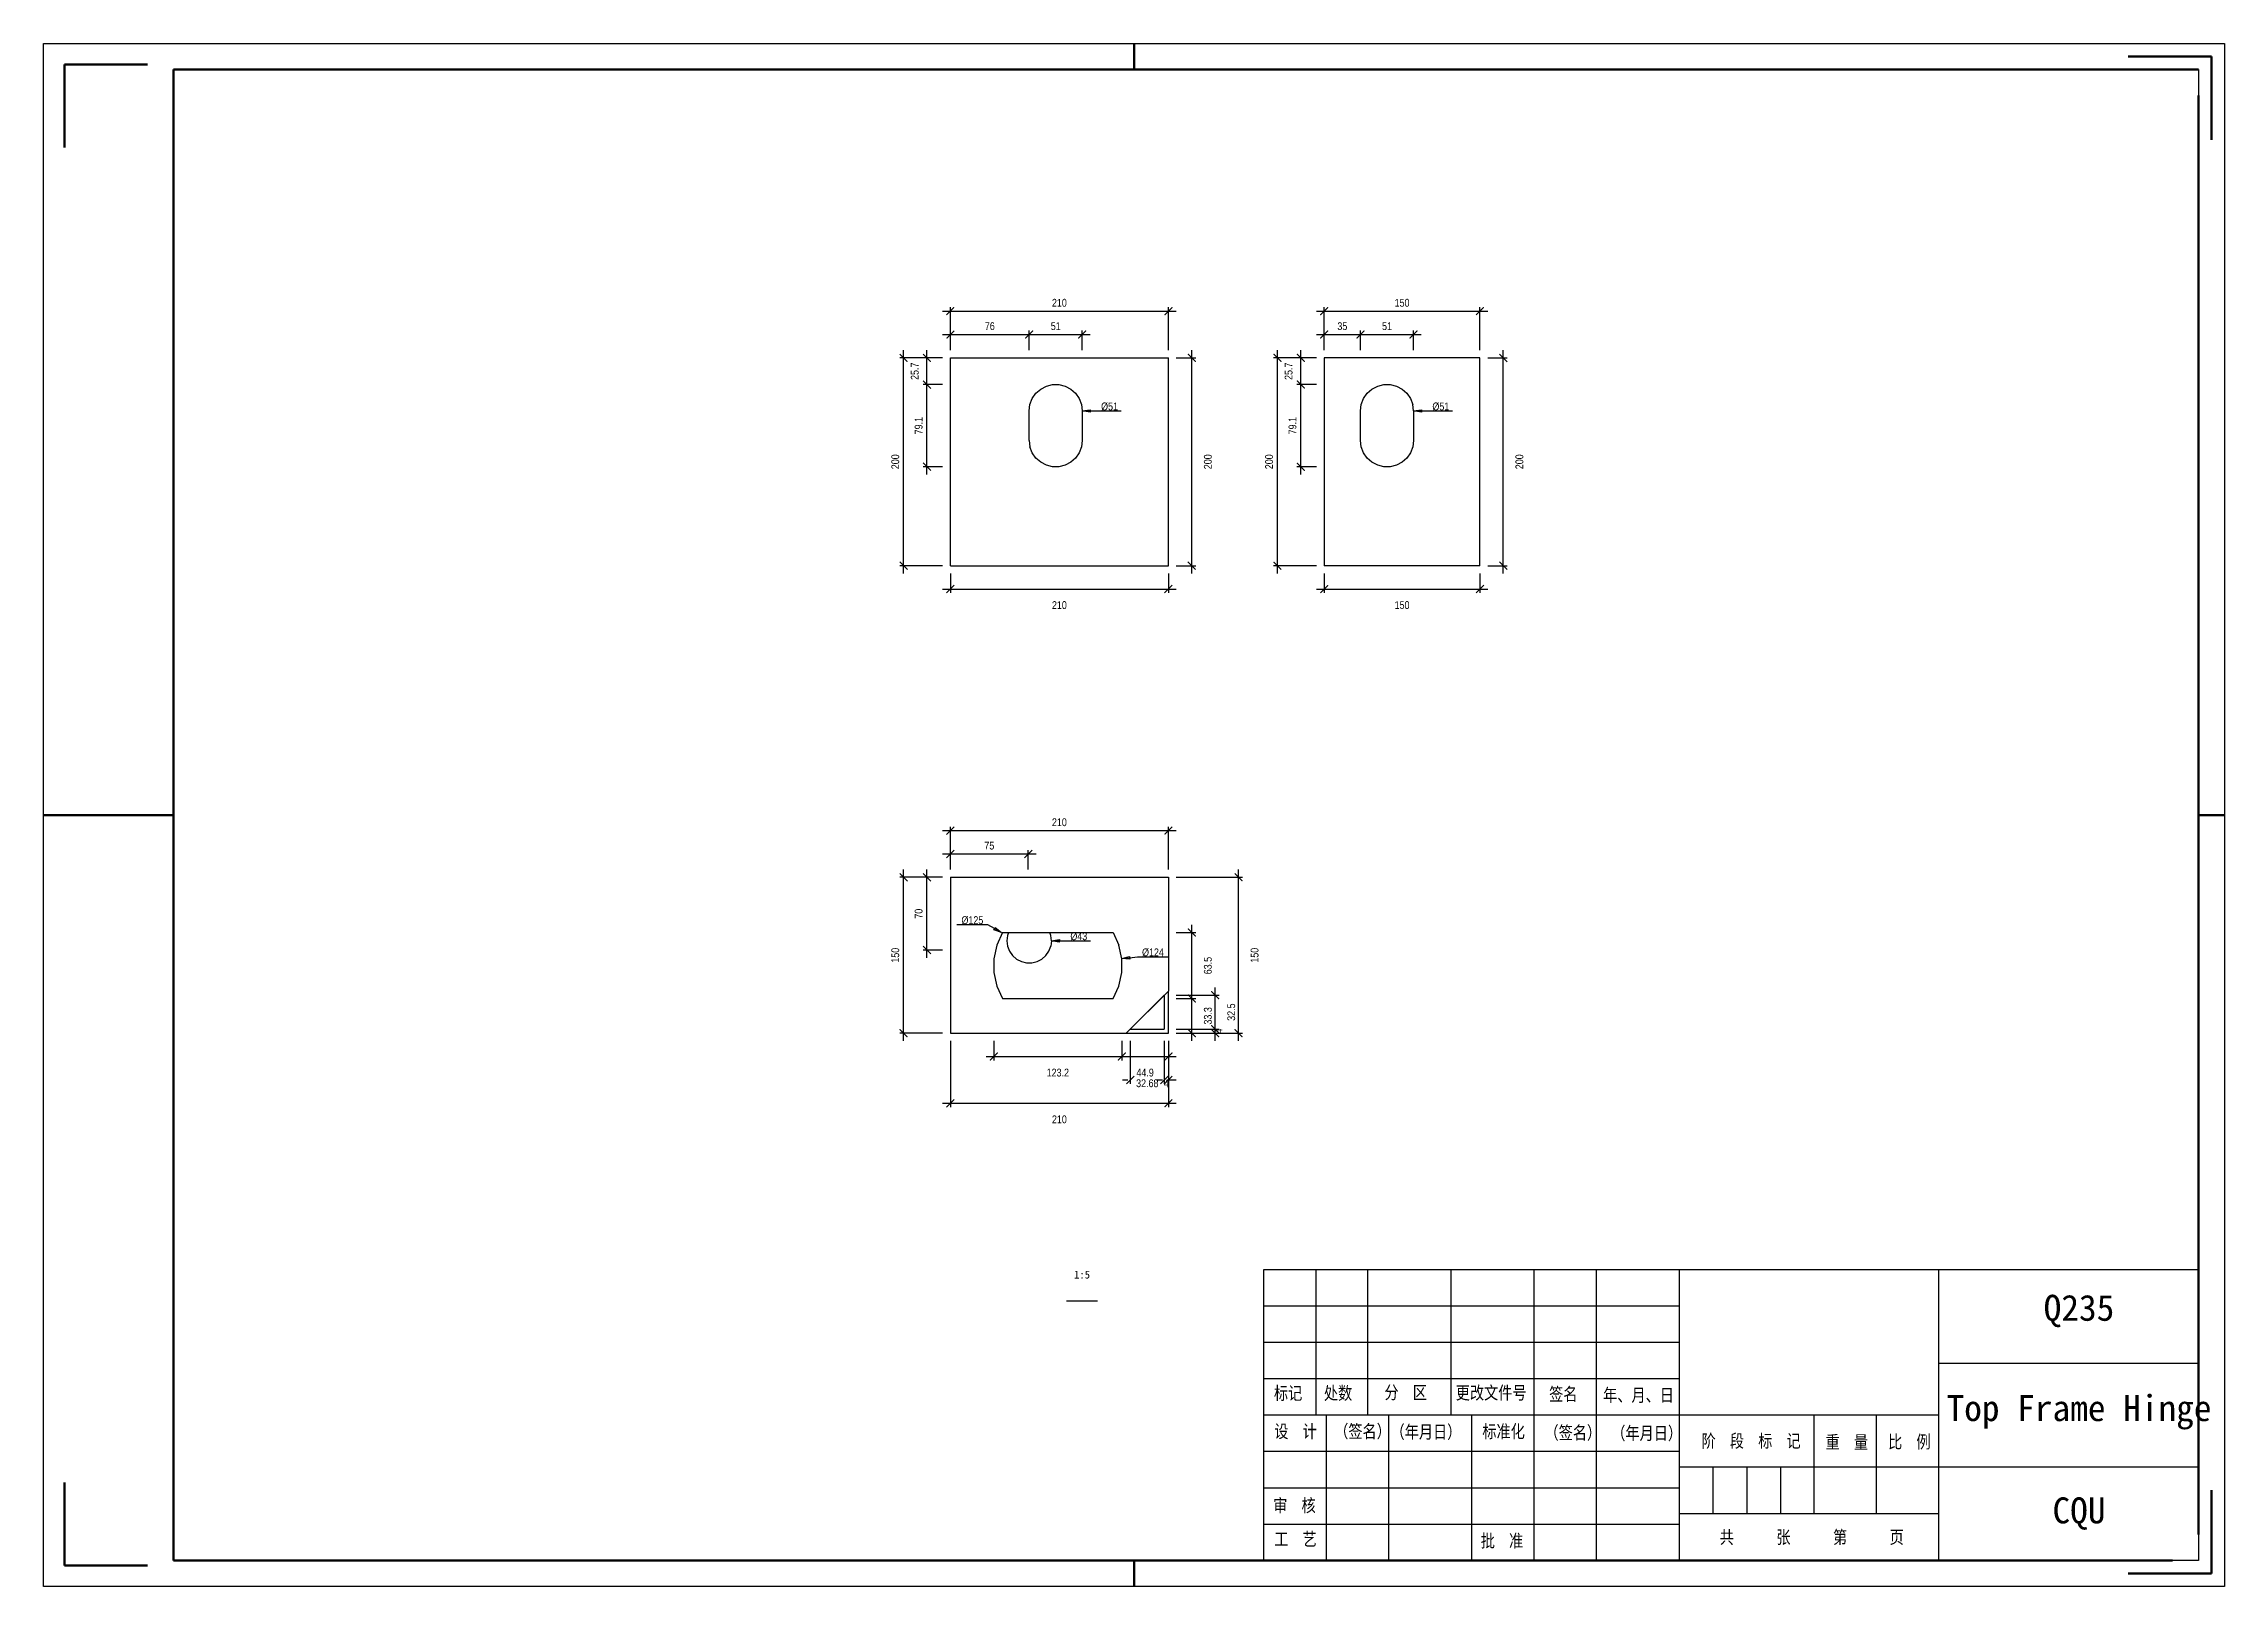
# Model space of a CAD drawing. Header units: millimetres. Extents: x 0 to 1925, y 0 to 4345.
# Drawn here: x 1470 to 1890, y 1468 to 1765 of the extents above; entities that cross this region are included whole.
import ezdxf

# ---------------------------------------------------------------- set-up
doc = ezdxf.new("R2010")
doc.units = ezdxf.units.MM
doc.layers.add('总内框线', color=7, linetype='Continuous', lineweight=50)
doc.layers.add('总外框线', color=7, linetype='Continuous', lineweight=30)
doc.styles.add('OpenSansCondensed-Light', font='OpenSansCondensed-Light.ttf')
doc.styles.add('陈杰（2）', font='gbenor.shx', dxfattribs={"width": 0.8, "bigfont": 'gbcbig.shx'})
doc.dimstyles.new('EZ_RADIUS', dxfattribs={"dimtxt": 0.25, "dimasz": 0.25, "dimexe": 0.375, "dimexo": 0.125, "dimgap": 0.1, "dimtad": 1, "dimlfac": 100, "dimzin": 12, "dimdsep": 46, "dimtxsty": 'OpenSansCondensed-Light', "dimblk": 'CLOSEDBLANK', "dimcen": 0, "dimazin": 3, "dimtfac": 0.5, "dimtofl": 0, "dimtmove": 1, "dimatfit": 3, "dimarcsym": 0})
doc.dimstyles.new('EZDXF', dxfattribs={"dimtxt": 0.25, "dimasz": 0.175, "dimexe": 0.375, "dimexo": 0.125, "dimgap": 0.1, "dimtad": 1, "dimlfac": 100, "dimzin": 12, "dimdsep": 46, "dimtxsty": 'OpenSansCondensed-Light', "dimblk": 'ARCHTICK', "dimcen": 2.5, "dimazin": 3, "dimtfac": 0.5, "dimtmove": 2, "dimatfit": 3, "dimarcsym": 0})

# ---------------------------------------------------------------- blocks, each defined once
blk = doc.blocks.new('_CLOSED')
at = {"color": 0, "linetype": 'ByBlock'}
blk.add_line((0, 0), (-1, 0), dxfattribs=at)
blk.add_lwpolyline([(-1, 0.16), (0, 0), (-1, -0.16)], close=True, dxfattribs=at)
blk = doc.blocks.new('*D433')
at = {"transparency": 16777216}
for p, q in [((1671.54, 1694.28), (1673.04, 1694.28)), ((1673.04, 1694.28), (1677.54, 1694.28))]:
    blk.add_line(p, q, dxfattribs=at)
at = {"layer": 'Defpoints', "transparency": 16777216}
for p in [(1664.93, 1694.29), (1670.04, 1694.28)]:
    blk.add_point(p, dxfattribs=at)
at = {"transparency": 16777216, "xscale": 1.5, "yscale": 1.5, "rotation": 179.8983361380878}
blk.add_blockref('_CLOSED', (1670.04, 1694.28), dxfattribs=at)
at = {"transparency": 16777216, "insert": (1675.29, 1695.13), "char_height": 1.5, "attachment_point": 5, "style": 'OpenSansCondensed-Light'}
blk.add_mtext('%%c51', dxfattribs=at)
blk = doc.blocks.new('_ARCHTICK')
at = {"color": 0, "linetype": 'ByBlock', "const_width": 0.15}
blk.add_lwpolyline([(-0.5, -0.5), (0.5, 0.5)], dxfattribs=at)
blk = doc.blocks.new('*D442')
at = {"transparency": 16777216}
for p, q in [((1735.34, 1694.28), (1736.84, 1694.28)), ((1736.84, 1694.28), (1741.34, 1694.28))]:
    blk.add_line(p, q, dxfattribs=at)
at = {"layer": 'Defpoints', "transparency": 16777216}
for p in [(1728.73, 1694.29), (1733.84, 1694.28)]:
    blk.add_point(p, dxfattribs=at)
at = {"transparency": 16777216, "xscale": 1.5, "yscale": 1.5, "rotation": 179.8983361382394}
blk.add_blockref('_CLOSED', (1733.84, 1694.28), dxfattribs=at)
at = {"transparency": 16777216, "insert": (1739.09, 1695.13), "char_height": 1.5, "attachment_point": 5, "style": 'OpenSansCondensed-Light'}
blk.add_mtext('%%c51', dxfattribs=at)
blk = doc.blocks.new('*D451')
at = {"transparency": 16777216}
for p, q in [((1651.87, 1595.38), (1645.87, 1595.38)), ((1653.16, 1594.62), (1651.87, 1595.38))]:
    blk.add_line(p, q, dxfattribs=at)
at = {"layer": 'Defpoints', "transparency": 16777216}
for p in [(1654.45, 1593.86), (1665.22, 1587.51)]:
    blk.add_point(p, dxfattribs=at)
at = {"transparency": 16777216, "xscale": 1.5, "yscale": 1.5, "rotation": 329.4821766678078}
blk.add_blockref('_CLOSED', (1654.45, 1593.86), dxfattribs=at)
at = {"transparency": 16777216, "insert": (1648.87, 1596.23), "char_height": 1.5, "attachment_point": 5, "style": 'OpenSansCondensed-Light'}
blk.add_mtext('%%c125', dxfattribs=at)
blk = doc.blocks.new('*D452')
at = {"transparency": 16777216}
for p, q in [((1679.16, 1589.02), (1680.65, 1589.18)), ((1680.65, 1589.18), (1686.65, 1589.18))]:
    blk.add_line(p, q, dxfattribs=at)
at = {"layer": 'Defpoints', "transparency": 16777216}
for p in [(1677.67, 1588.85), (1665.34, 1587.51)]:
    blk.add_point(p, dxfattribs=at)
at = {"transparency": 16777216, "xscale": 1.5, "yscale": 1.5, "rotation": 186.23699187603}
blk.add_blockref('_CLOSED', (1677.67, 1588.85), dxfattribs=at)
at = {"transparency": 16777216, "insert": (1683.65, 1590.03), "char_height": 1.5, "attachment_point": 5, "style": 'OpenSansCondensed-Light'}
blk.add_mtext('%%c124', dxfattribs=at)
blk = doc.blocks.new('*D453')
at = {"transparency": 16777216}
for p, q in [((1665.62, 1592.28), (1667.12, 1592.28)), ((1667.12, 1592.28), (1671.62, 1592.28))]:
    blk.add_line(p, q, dxfattribs=at)
at = {"layer": 'Defpoints', "transparency": 16777216}
for p in [(1659.83, 1592.29), (1664.12, 1592.28)]:
    blk.add_point(p, dxfattribs=at)
at = {"transparency": 16777216, "xscale": 1.5, "yscale": 1.5, "rotation": 179.8811251445483}
blk.add_blockref('_CLOSED', (1664.12, 1592.28), dxfattribs=at)
at = {"transparency": 16777216, "insert": (1669.37, 1593.13), "char_height": 1.5, "attachment_point": 5, "style": 'OpenSansCondensed-Light'}
blk.add_mtext('%%c43', dxfattribs=at)

msp = doc.modelspace()

# ---------------------------------------------------------------- linework, layer by layer
for p, q in [((1885, 1760), (1885, 1575)), ((1644.62901, 1704.5), (1686.62901, 1704.5)), ((1644.62901, 1664.5), (1644.62901, 1704.5)), ((1686.62901, 1664.5), (1686.62901, 1704.5)), ((1746.62901, 1704.5), (1716.62901, 1704.5)), ((1716.62901, 1704.5), (1716.62901, 1664.5)), ((1746.62901, 1664.5), (1746.62901, 1704.5)), ((1660.40901, 1696.68), (1661.10901, 1697.68)), ((1661.10901, 1697.68), (1662.02901, 1698.5)), ((1662.02901, 1698.5), (1663.12901, 1699.06)), ((1663.12901, 1699.06), (1664.30901, 1699.36)), ((1664.30901, 1699.36), (1665.54901, 1699.36)), ((1665.54901, 1699.36), (1666.72901, 1699.06)), ((1666.72901, 1699.06), (1667.82901, 1698.5)), ((1667.82901, 1698.5), (1668.74901, 1697.68)), ((1668.74901, 1697.68), (1669.44901, 1696.68)), ((1724.20901, 1696.68), (1724.90901, 1697.68)), ((1724.90901, 1697.68), (1725.82901, 1698.5)), ((1725.82901, 1698.5), (1726.92901, 1699.06)), ((1726.92901, 1699.06), (1728.10901, 1699.36)), ((1728.10901, 1699.36), (1729.34901, 1699.36)), ((1729.34901, 1699.36), (1730.52901, 1699.06)), ((1730.52901, 1699.06), (1731.62901, 1698.5)), ((1731.62901, 1698.5), (1732.54901, 1697.68)), ((1732.54901, 1697.68), (1733.24901, 1696.68)), ((1659.82901, 1694.3), (1659.96901, 1695.52)), ((1659.82901, 1688.6), (1659.82901, 1694.3)), ((1659.96901, 1695.52), (1660.40901, 1696.68)), ((1669.44901, 1696.68), (1669.88901, 1695.52)), ((1669.88901, 1695.52), (1670.02901, 1694.3)), ((1670.02901, 1694.3), (1670.02901, 1688.6)), ((1723.62901, 1694.3), (1723.76901, 1695.52)), ((1723.62901, 1688.6), (1723.62901, 1694.3)), ((1723.76901, 1695.52), (1724.20901, 1696.68)), ((1733.24901, 1696.68), (1733.68901, 1695.52)), ((1733.82901, 1694.3), (1733.68901, 1695.52)), ((1733.82901, 1694.3), (1733.82901, 1688.6)), ((1659.82901, 1688.6), (1659.96901, 1687.38)), ((1670.02901, 1688.6), (1669.88901, 1687.38)), ((1723.76901, 1687.38), (1723.62901, 1688.6)), ((1733.82901, 1688.6), (1733.68901, 1687.38)), ((1660.40901, 1686.22), (1659.96901, 1687.38)), ((1661.10901, 1685.22), (1660.40901, 1686.22)), ((1662.02901, 1684.4), (1661.10901, 1685.22)), ((1663.12901, 1683.84), (1662.02901, 1684.4)), ((1667.82901, 1684.4), (1666.72901, 1683.84)), ((1668.74901, 1685.22), (1667.82901, 1684.4)), ((1669.44901, 1686.22), (1668.74901, 1685.22)), ((1669.88901, 1687.38), (1669.44901, 1686.22)), ((1724.20901, 1686.22), (1723.76901, 1687.38)), ((1724.90901, 1685.22), (1724.20901, 1686.22)), ((1725.82901, 1684.4), (1724.90901, 1685.22)), ((1726.92901, 1683.84), (1725.82901, 1684.4)), ((1731.62901, 1684.4), (1730.52901, 1683.84)), ((1732.54901, 1685.22), (1731.62901, 1684.4)), ((1733.24901, 1686.22), (1732.54901, 1685.22)), ((1733.68901, 1687.38), (1733.24901, 1686.22)), ((1664.30901, 1683.54), (1663.12901, 1683.84)), ((1665.54901, 1683.54), (1664.30901, 1683.54)), ((1666.72901, 1683.84), (1665.54901, 1683.54)), ((1728.10901, 1683.54), (1726.92901, 1683.84)), ((1729.34901, 1683.54), (1728.10901, 1683.54)), ((1730.52901, 1683.84), (1729.34901, 1683.54)), ((1644.62901, 1664.5), (1686.62901, 1664.5)), ((1746.62901, 1664.5), (1716.62901, 1664.5)), ((1644.62901, 1604.5), (1686.62901, 1604.5)), ((1644.62901, 1604.5), (1644.62901, 1574.5)), ((1686.62901, 1604.5), (1686.62901, 1582.6)), ((1654.68901, 1593.86), (1653.56901, 1591.44)), ((1654.68901, 1593.86), (1675.98901, 1593.86)), ((1655.64901, 1593.32), (1655.52901, 1592.3)), ((1655.52901, 1592.3), (1655.64901, 1591.28)), ((1655.85839, 1593.86), (1655.64901, 1593.32)), ((1664.00901, 1593.32), (1663.79962, 1593.86)), ((1664.12901, 1592.3), (1664.00901, 1593.32)), ((1664.12901, 1592.3), (1664.00901, 1591.28)), ((1675.98901, 1593.86), (1677.08901, 1591.44)), ((1653.56901, 1591.44), (1653.00901, 1588.84)), ((1653.00901, 1588.84), (1653.00901, 1586.16)), ((1655.64901, 1591.28), (1656.02901, 1590.3)), ((1656.02901, 1590.3), (1656.60901, 1589.44)), ((1656.60901, 1589.44), (1657.38901, 1588.76)), ((1657.38901, 1588.76), (1658.30901, 1588.28)), ((1658.30901, 1588.28), (1659.30901, 1588.04)), ((1659.30901, 1588.04), (1660.34901, 1588.04)), ((1660.34901, 1588.04), (1661.34901, 1588.28)), ((1661.34901, 1588.28), (1662.26901, 1588.76)), ((1662.26901, 1588.76), (1663.04901, 1589.44)), ((1663.04901, 1589.44), (1663.62901, 1590.3)), ((1663.62901, 1590.3), (1664.00901, 1591.28)), ((1677.64901, 1588.84), (1677.08901, 1591.44)), ((1677.64901, 1586.16), (1677.64901, 1588.84)), ((1653.00901, 1586.16), (1653.56901, 1583.56)), ((1653.56901, 1583.56), (1654.68901, 1581.16)), ((1675.98901, 1581.16), (1677.08901, 1583.56)), ((1677.08901, 1583.56), (1677.64901, 1586.16)), ((1654.68901, 1581.16), (1675.98901, 1581.16)), ((1678.48901, 1574.5), (1686.62901, 1582.6)), ((1685.82901, 1581.8), (1682.55901, 1578.55)), ((1685.82901, 1581.8), (1685.82901, 1575.3)), ((1686.62901, 1574.5), (1686.62901, 1582.6)), ((1679.29296, 1575.3), (1685.82901, 1575.3)), ((1644.62901, 1574.5), (1678.48901, 1574.5)), ((1678.48901, 1574.5), (1686.62901, 1574.5)), ((1705, 1529), (1885, 1529)), ((1705, 1473), (1705, 1529)), ((1715, 1529), (1715, 1501)), ((1725, 1529), (1725, 1501)), ((1741, 1529), (1741, 1501)), ((1757, 1529), (1757, 1501)), ((1769, 1529), (1769, 1473)), ((1785, 1529), (1785, 1473)), ((1835, 1473), (1835, 1529)), ((1885, 1529), (1885, 1473)), ((1667, 1523), (1673, 1523)), ((1705, 1522), (1785, 1522)), ((1705, 1515), (1785, 1515)), ((1705, 1508), (1785, 1508)), ((1835, 1511), (1885, 1511)), ((1705, 1501), (1835, 1501)), ((1717, 1501), (1717, 1473)), ((1729, 1501), (1729, 1473)), ((1745, 1501), (1745, 1473)), ((1757, 1501), (1757, 1473)), ((1811, 1482), (1811, 1501)), ((1823, 1482), (1823, 1501)), ((1705, 1494), (1785, 1494)), ((1705, 1487), (1785, 1487)), ((1785, 1491), (1835, 1491)), ((1791.5, 1491), (1791.5, 1482)), ((1798, 1491), (1798, 1482)), ((1804.5, 1491), (1804.5, 1482)), ((1835, 1491), (1885, 1491)), ((1705, 1480), (1785, 1480)), ((1785, 1482), (1835, 1482)), ((1885, 1473), (1705, 1473))]:
    msp.add_line(p, q)
at = {"layer": '总内框线'}
for p, q in [((1680, 1760), (1680, 1765)), ((1474, 1761), (1474, 1745)), ((1474, 1761), (1490, 1761)), ((1495, 1473), (1495, 1760)), ((1495, 1760), (1885, 1760)), ((1887.5, 1762.5), (1871.5, 1762.5)), ((1887.5, 1762.5), (1887.5, 1746.5)), ((1885, 1755), (1885, 1478)), ((1470, 1616.5), (1495, 1616.5)), ((1885, 1616.5), (1890, 1616.5)), ((1474, 1472), (1474, 1488)), ((1887.5, 1470.5), (1887.5, 1486.5)), ((1474, 1472), (1490, 1472)), ((1880, 1473), (1495, 1473)), ((1680, 1468), (1680, 1473)), ((1887.5, 1470.5), (1871.5, 1470.5))]:
    msp.add_line(p, q, dxfattribs=at)
at = {"layer": '总外框线'}
for p, q in [((1470, 1468), (1470, 1765)), ((1470, 1765), (1890, 1765)), ((1890, 1765), (1890, 1468)), ((1890, 1468), (1470, 1468))]:
    msp.add_line(p, q, dxfattribs=at)

# ---------------------------------------------------------------- texts
at = {"attachment_point": 5}
for s, insert, char_height in [('1:5', (1670, 1528), 1.5), ('Q235', (1862, 1521), 5), ('Top Frame Hinge', (1862, 1501.5), 5), ('CQU', (1862, 1482), 5)]:
    msp.add_mtext(s, dxfattribs=dict(at, insert=insert, char_height=char_height))
at = {"char_height": 2.5, "width": 93.0192856, "attachment_point": 1, "style": '陈杰（2）'}
for s, insert in [('{\\fSimSun|b0|i0|c134|p2;标记}', (1706.95482, 1506.44053)), ('{\\fSimSun|b0|i0|c134|p2;处数}', (1716.57596, 1506.45543)), ('{\\fSimSun|b0|i0|c134|p2;分\u3000区}', (1728.23692, 1506.57959)), ('{\\fSimSun|b0|i0|c134|p2;更改文件号}', (1741.97169, 1506.52496)), ('{\\fSimSun|b0|i0|c134|p2;签名}', (1759.95608, 1506.2667)), ('{\\fSimSun|b0|i0|c134|p2;年、月、日}', (1770.35064, 1506.07301)), ('{\\fSimSun|b0|i0|c134|p2;设\u3000计}', (1707.01432, 1499.10007)), ('{\\fSimSun|b0|i0|c134|p2;（签名）}', (1718.55629, 1499.10007)), ('{\\fSimSun|b0|i0|c134|p2;\u3000（年月日）}', (1726.68156, 1498.98584)), ('{\\fSimSun|b0|i0|c134|p2;标准化}', (1747.08823, 1499.08517)), ('{\\fSimSun|b0|i0|c134|p2;（签名）}', (1759.05516, 1498.83685)), ('{\\fSimSun|b0|i0|c134|p2;（年月日）}', (1771.923, 1498.73752)), ('{\\fSimSun|b0|i0|c134|p2;阶\u3000段\u3000标\u3000记}', (1789.30395, 1497.25254)), ('{\\fSimSun|b0|i0|c134|p2;重\u3000量}', (1813.18681, 1497.02408)), ('{\\fSimSun|b0|i0|c134|p2;比\u3000例}', (1825.23873, 1497.09361)), ('{\\fSimSun|b0|i0|c134|p2;审\u3000核}', (1706.81034, 1484.83138)), ('{\\fSimSun|b0|i0|c134|p2;工\u3000艺}', (1707.01432, 1478.34515)), ('{\\fSimSun|b0|i0|c134|p2;共\u3000\u3000\u3000张\u3000\u3000\u3000第\u3000\u3000\u3000页}', (1792.79713, 1478.72757)), ('{\\fSimSun|b0|i0|c134|p2;批\u3000准}', (1746.78226, 1478.0273))]:
    msp.add_mtext(s, dxfattribs=dict(at, insert=insert))

# ---------------------------------------------------------------- dimensions: what is measured, and where the dimension line sits
for base, p1, p2, location, override in [((1644.62901, 1713.5), (1644.62901, 1704.5), (1686.62901, 1704.5), (1665.62901, 1715.1), {"dimtxt": 1.5, "dimasz": 1.5, "dimexe": 0.75, "dimexo": 1.5, "dimtad": 1, "dimlfac": 5, "dimblk": 'ARCHTICK', "dimsah": 0, "dimtsz": 0, "dimdle": 1.5, "dimtmove": 2}), ((1716.62901, 1713.5), (1716.62901, 1704.5), (1746.62901, 1704.5), (1731.62901, 1715.1), {"dimtxt": 1.5, "dimasz": 1.5, "dimexe": 0.75, "dimexo": 1.5, "dimtad": 1, "dimlfac": 5, "dimblk": 'ARCHTICK', "dimsah": 0, "dimtsz": 0, "dimdle": 1.5, "dimtmove": 2}), ((1644.62901, 1709), (1644.62901, 1704.5), (1659.82901, 1704.5), (1652.22901, 1710.6), {"dimtxt": 1.5, "dimasz": 1.5, "dimexe": 0.75, "dimexo": 1.5, "dimtad": 1, "dimlfac": 5, "dimblk": 'ARCHTICK', "dimsah": 0, "dimtsz": 0, "dimdle": 1.5, "dimtmove": 2}), ((1659.82901, 1709), (1659.82901, 1704.5), (1670.02901, 1704.5), (1664.92901, 1710.6), {"dimtxt": 1.5, "dimasz": 1.5, "dimexe": 0.75, "dimexo": 1.5, "dimtad": 1, "dimlfac": 5, "dimblk": 'ARCHTICK', "dimsah": 0, "dimtsz": 0, "dimdle": 1.5, "dimtmove": 2}), ((1716.62901, 1709), (1716.62901, 1704.5), (1723.62901, 1704.5), (1720.12901, 1710.6), {"dimtxt": 1.5, "dimasz": 1.5, "dimexe": 0.75, "dimexo": 1.5, "dimtad": 1, "dimlfac": 5, "dimblk": 'ARCHTICK', "dimsah": 0, "dimtsz": 0, "dimdle": 1.5, "dimtmove": 2}), ((1723.62901, 1709), (1723.62901, 1704.5), (1733.82901, 1704.5), (1728.72901, 1710.6), {"dimtxt": 1.5, "dimasz": 1.5, "dimexe": 0.75, "dimexo": 1.5, "dimtad": 1, "dimlfac": 5, "dimblk": 'ARCHTICK', "dimsah": 0, "dimtsz": 0, "dimdle": 1.5, "dimtmove": 2}), ((1644.62901, 1660), (1644.62901, 1664.5), (1686.62901, 1664.5), (1665.62901, 1656.9), {"dimtxt": 1.5, "dimasz": 1.5, "dimexe": 0.75, "dimexo": 1.5, "dimtad": 4, "dimlfac": 5, "dimblk": 'ARCHTICK', "dimsah": 0, "dimtsz": 0, "dimdle": 1.5, "dimtmove": 2}), ((1716.62901, 1660), (1716.62901, 1664.5), (1746.62901, 1664.5), (1731.62901, 1656.9), {"dimtxt": 1.5, "dimasz": 1.5, "dimexe": 0.75, "dimexo": 1.5, "dimtad": 4, "dimlfac": 5, "dimblk": 'ARCHTICK', "dimsah": 0, "dimtsz": 0, "dimdle": 1.5, "dimtmove": 2}), ((1644.62901, 1613.5), (1644.62901, 1604.5), (1686.62901, 1604.5), (1665.62901, 1615.1), {"dimtxt": 1.5, "dimasz": 1.5, "dimexe": 0.75, "dimexo": 1.5, "dimtad": 1, "dimlfac": 5, "dimblk": 'ARCHTICK', "dimsah": 0, "dimtsz": 0, "dimdle": 1.5, "dimtmove": 2}), ((1644.62901, 1609), (1644.62901, 1604.5), (1659.62901, 1604.5), (1652.12901, 1610.6), {"dimtxt": 1.5, "dimasz": 1.5, "dimexe": 0.75, "dimexo": 1.5, "dimtad": 1, "dimlfac": 5, "dimblk": 'ARCHTICK', "dimsah": 0, "dimtsz": 0, "dimdle": 1.5, "dimtmove": 2}), ((1644.62901, 1561), (1644.62901, 1574.5), (1686.62901, 1574.5), (1665.62901, 1557.9), {"dimtxt": 1.5, "dimasz": 1.5, "dimexe": 0.75, "dimexo": 1.5, "dimtad": 4, "dimlfac": 5, "dimblk": 'ARCHTICK', "dimsah": 0, "dimtsz": 0, "dimdle": 1.5, "dimtmove": 2}), ((1653.00901, 1570), (1653.00901, 1574.5), (1677.64901, 1574.5), (1665.32901, 1566.9), {"dimtxt": 1.5, "dimasz": 1.5, "dimexe": 0.75, "dimexo": 1.5, "dimtad": 4, "dimlfac": 5, "dimblk": 'ARCHTICK', "dimsah": 0, "dimtsz": 0, "dimdle": 1.5, "dimtmove": 2}), ((1677.64901, 1570), (1677.64901, 1574.5), (1686.62901, 1574.5), (1682.13901, 1566.9), {"dimtxt": 1.5, "dimasz": 1.5, "dimexe": 0.75, "dimexo": 1.5, "dimtad": 4, "dimlfac": 5, "dimblk": 'ARCHTICK', "dimsah": 0, "dimtsz": 0, "dimdle": 1.5, "dimtmove": 2}), ((1679.29296, 1565.5), (1679.29296, 1574.5), (1685.82901, 1574.5), (1682.56098, 1564.85), {"dimtxt": 1.5, "dimasz": 1.5, "dimexe": 0.75, "dimexo": 1.5, "dimtad": 4, "dimlfac": 5, "dimblk": 'ARCHTICK', "dimsah": 0, "dimtsz": 0, "dimdle": 1.5, "dimtmove": 2}), ((1685.82901, 1565.5), (1685.82901, 1574.5), (1686.62901, 1574.5), (1686.22901, 1564.85), {"dimtxt": 1.5, "dimasz": 1.5, "dimexe": 0.75, "dimexo": 1.5, "dimtad": 4, "dimlfac": 5, "dimblk": 'ARCHTICK', "dimsah": 0, "dimtsz": 0, "dimdle": 1.5, "dimtmove": 2})]:
    msp.add_linear_dim(base=base, p1=p1, p2=p2, location=location, dimstyle='EZDXF', override=override).render()
for base, p1, p2, location, override in [((1635.62901, 1664.5), (1644.62901, 1664.5), (1644.62901, 1704.5), (1634.02901, 1684.5), {"dimtxt": 1.5, "dimasz": 1.5, "dimexe": 0.75, "dimexo": 1.5, "dimtad": 1, "dimlfac": 5, "dimblk": 'ARCHTICK', "dimsah": 0, "dimtsz": 0, "dimdle": 1.5, "dimtmove": 2}), ((1640.12901, 1699.36), (1644.62901, 1699.36), (1644.62901, 1704.5), (1637.77901, 1701.93), {"dimtxt": 1.5, "dimasz": 1.5, "dimexe": 0.75, "dimexo": 1.5, "dimtad": 1, "dimlfac": 5, "dimblk": 'ARCHTICK', "dimsah": 0, "dimtsz": 0, "dimdle": 1.5, "dimtmove": 2}), ((1691.12901, 1664.5), (1686.62901, 1664.5), (1686.62901, 1704.5), (1694.22901, 1684.5), {"dimtxt": 1.5, "dimasz": 1.5, "dimexe": 0.75, "dimexo": 1.5, "dimtad": 4, "dimlfac": 5, "dimblk": 'ARCHTICK', "dimsah": 0, "dimtsz": 0, "dimdle": 1.5, "dimtmove": 2}), ((1707.62901, 1664.5), (1716.62901, 1664.5), (1716.62901, 1704.5), (1706.02901, 1684.5), {"dimtxt": 1.5, "dimasz": 1.5, "dimexe": 0.75, "dimexo": 1.5, "dimtad": 1, "dimlfac": 5, "dimblk": 'ARCHTICK', "dimsah": 0, "dimtsz": 0, "dimdle": 1.5, "dimtmove": 2}), ((1712.12901, 1699.36), (1716.62901, 1699.36), (1716.62901, 1704.5), (1709.77901, 1701.93), {"dimtxt": 1.5, "dimasz": 1.5, "dimexe": 0.75, "dimexo": 1.5, "dimtad": 1, "dimlfac": 5, "dimblk": 'ARCHTICK', "dimsah": 0, "dimtsz": 0, "dimdle": 1.5, "dimtmove": 2}), ((1751.12901, 1664.5), (1746.62901, 1664.5), (1746.62901, 1704.5), (1754.22901, 1684.5), {"dimtxt": 1.5, "dimasz": 1.5, "dimexe": 0.75, "dimexo": 1.5, "dimtad": 4, "dimlfac": 5, "dimblk": 'ARCHTICK', "dimsah": 0, "dimtsz": 0, "dimdle": 1.5, "dimtmove": 2}), ((1640.12901, 1683.54), (1644.62901, 1683.54), (1644.62901, 1699.36), (1638.52901, 1691.45), {"dimtxt": 1.5, "dimasz": 1.5, "dimexe": 0.75, "dimexo": 1.5, "dimtad": 1, "dimlfac": 5, "dimblk": 'ARCHTICK', "dimsah": 0, "dimtsz": 0, "dimdle": 1.5, "dimtmove": 2}), ((1712.12901, 1683.54), (1716.62901, 1683.54), (1716.62901, 1699.36), (1710.52901, 1691.45), {"dimtxt": 1.5, "dimasz": 1.5, "dimexe": 0.75, "dimexo": 1.5, "dimtad": 1, "dimlfac": 5, "dimblk": 'ARCHTICK', "dimsah": 0, "dimtsz": 0, "dimdle": 1.5, "dimtmove": 2}), ((1635.62901, 1574.5), (1644.62901, 1574.5), (1644.62901, 1604.5), (1634.02901, 1589.5), {"dimtxt": 1.5, "dimasz": 1.5, "dimexe": 0.75, "dimexo": 1.5, "dimtad": 1, "dimlfac": 5, "dimblk": 'ARCHTICK', "dimsah": 0, "dimtsz": 0, "dimdle": 1.5, "dimtmove": 2}), ((1640.12901, 1590.5), (1644.62901, 1590.5), (1644.62901, 1604.5), (1638.52901, 1597.5), {"dimtxt": 1.5, "dimasz": 1.5, "dimexe": 0.75, "dimexo": 1.5, "dimtad": 1, "dimlfac": 5, "dimblk": 'ARCHTICK', "dimsah": 0, "dimtsz": 0, "dimdle": 1.5, "dimtmove": 2}), ((1700.12901, 1574.5), (1686.62901, 1574.5), (1686.62901, 1604.5), (1703.22901, 1589.5), {"dimtxt": 1.5, "dimasz": 1.5, "dimexe": 0.75, "dimexo": 1.5, "dimtad": 4, "dimlfac": 5, "dimblk": 'ARCHTICK', "dimsah": 0, "dimtsz": 0, "dimdle": 1.5, "dimtmove": 2}), ((1691.12901, 1581.16), (1686.62901, 1581.16), (1686.62901, 1593.86), (1694.22901, 1587.51), {"dimtxt": 1.5, "dimasz": 1.5, "dimexe": 0.75, "dimexo": 1.5, "dimtad": 4, "dimlfac": 5, "dimblk": 'ARCHTICK', "dimsah": 0, "dimtsz": 0, "dimdle": 1.5, "dimtmove": 2}), ((1695.62901, 1575.3), (1686.62901, 1575.3), (1686.62901, 1581.8), (1698.72901, 1578.55), {"dimtxt": 1.5, "dimasz": 1.5, "dimexe": 0.75, "dimexo": 1.5, "dimtad": 4, "dimlfac": 5, "dimblk": 'ARCHTICK', "dimsah": 0, "dimtsz": 0, "dimdle": 1.5, "dimtmove": 2}), ((1691.12901, 1574.5), (1686.62901, 1574.5), (1686.62901, 1581.16), (1694.22901, 1577.83), {"dimtxt": 1.5, "dimasz": 1.5, "dimexe": 0.75, "dimexo": 1.5, "dimtad": 4, "dimlfac": 5, "dimblk": 'ARCHTICK', "dimsah": 0, "dimtsz": 0, "dimdle": 1.5, "dimtmove": 2}), ((1695.62901, 1574.5), (1686.62901, 1574.5), (1686.62901, 1575.3), (1696.27901, 1574.9), {"dimtxt": 1.5, "dimasz": 1.5, "dimexe": 0.75, "dimexo": 1.5, "dimtad": 4, "dimlfac": 5, "dimblk": 'ARCHTICK', "dimsah": 0, "dimtsz": 0, "dimdle": 1.5, "dimtmove": 2})]:
    msp.add_linear_dim(base=base, p1=p1, p2=p2, angle=90, location=location, dimstyle='EZDXF', override=override).render()
for p1, p2, text, picture, middle in [((1659.82261, 1694.30001), (1670.0354, 1694.28189), '51', '*D433', (1673.0354, 1694.27657)), ((1723.62261, 1694.30001), (1733.8354, 1694.28189), '51', '*D442', (1736.8354, 1694.27657)), ((1675.99119, 1581.15871), (1654.45202, 1593.85528), '125', '*D451', (1651.86761, 1595.3787)), ((1655.53681, 1592.29998), (1664.1212, 1592.28217), '43', '*D453', (1667.12119, 1592.27595)), ((1653.00754, 1586.15984), (1677.66566, 1588.85468), '124', '*D452', (1680.64791, 1589.1806))]:
    dim = msp.add_diameter_dim_2p(p1=p1, p2=p2, text=text, dimstyle='EZ_RADIUS', override={"dimtxt": 1.5, "dimasz": 1.5, "dimexe": 0.75, "dimtad": 1, "dimtoh": 1, "dimlfac": 5, "dimblk": 'CLOSED', "dimsah": 0, "dimtsz": 0})
    dim.commit()
    dim.dimension.update_dxf_attribs({"geometry": picture, "text_midpoint": middle})

doc.saveas('drawing.dxf')
